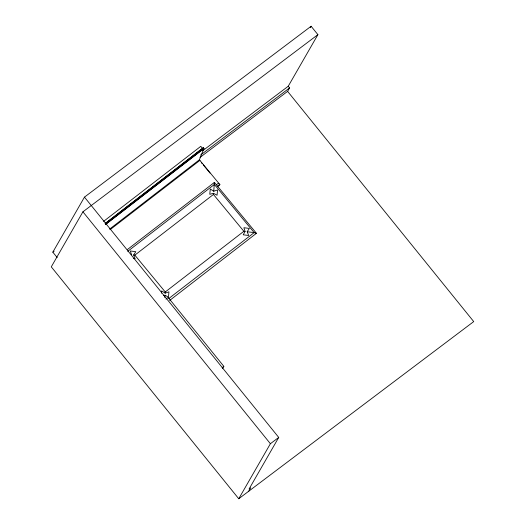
<?xml version="1.0" encoding="UTF-8"?>
<svg xmlns="http://www.w3.org/2000/svg" width="525" height="525" viewBox="0 0 525 525"><rect width="100%" height="100%" fill="white"/><g stroke="black" fill="none" stroke-linecap="round" stroke-linejoin="round"><path stroke-width="0.79" d="M161.464 293.173L161.674 290.902L165.152 293.14L168.952 291.848L168.459 297.15L164.955 295.201L163.446 295.601M164.745 297.458L164.955 295.201M165.152 293.14L165.257 291.972L134.833 255.143L133.632 254.986L135.785 251.685L130.325 250.983L131.513 254.71M245.077 231.453L243.889 227.719L249.349 228.427L247.196 231.728L248.686 235.502L243.226 234.793L245.077 231.453L243.869 231.295L213.445 194.467L213.557 193.298L209.777 194.302L210.276 189L213.747 191.238L217.553 189.945L217.061 195.248L213.557 193.298M213.747 191.238L214.403 182.411L127.516 249.46M214.167 183.028L214.338 182.451M109.535 229.156L199.395 159.797L203.969 148.391L203.385 147.683L105.033 223.598M57.186 257.565L52.822 252.164L84.466 197.124L311.108 26.25L317.901 34.65L288.232 86.251L202.67 150.76M317.901 34.65L82.924 211.811L51.279 266.844L238.75 498.75L473.721 321.589L287.608 91.37L289.59 87.931L288.232 86.251M203.385 147.683L105.525 223.348M217.783 186.336L219.87 184.583L199.395 159.797M310.295 27.661L311.108 26.25M222.626 368.471L223.847 366.352L168.151 297.458L165.926 299.132M238.75 498.75L270.395 443.717L278.729 437.43L84.466 197.124M278.729 437.43L249.06 489.031L250.727 487.771L248.745 491.21M103.602 221.353L200.786 146.344L202.545 148.463M105.617 224.3L203.969 148.391M105.472 224.549L203.831 148.634M110.401 229.445L199.953 160.328M127.772 251.317L214.384 184.465L254.166 232.627L256.443 233.31L169.641 300.464M216.398 184.748L218.341 183.245M217.284 186.578L219.87 184.583M134.833 255.143L213.445 194.467M165.257 291.972L243.869 231.295M168.847 298.482L254.166 232.627L247.196 231.728M52.822 252.164L54.128 251.18M200.648 154.987L289.59 87.931M199.979 157.441L287.608 91.37M222.18 367.612L223.847 366.352M256.463 233.448L255.511 233.697M133.567 258.556L135.122 258.759L133.632 254.986M201.305 162.52L202.328 163.754M203.352 164.994L210.007 173.053M218.708 183.593L219.732 184.826M214.403 182.411L256.443 233.31M82.924 211.811L270.395 443.717"/></g></svg>
